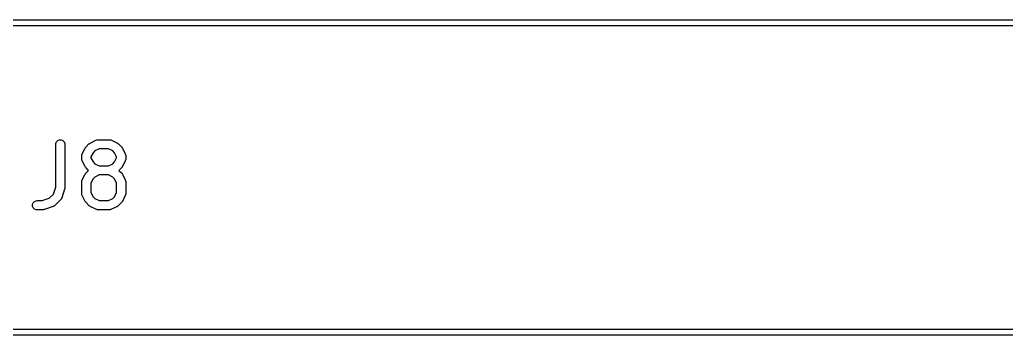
# Model space of a CAD drawing. Extents: x 1.56 to 6.49, y -4.6 to -1.37.
# Drawn here: x 3.374 to 4.012, y -4.231 to -4.027 of the extents above; entities that cross this region are included whole.
import ezdxf

# ---------------------------------------------------------------- set-up
doc = ezdxf.new("R2010")
doc.units = 0
doc.header["$MEASUREMENT"] = 0
doc.layers.add('BLACK', color=7, linetype='CONTINUOUS')

msp = doc.modelspace()

# ---------------------------------------------------------------- linework, layer by layer
at = {"layer": 'BLACK', "linetype": 'CONTINUOUS'}
for p, q in [((2.71339, -4.02677), (4.06339, -4.02677)), ((4.06257, -4.03071), (2.71535, -4.03071)), ((3.39731, -4.10728), (3.39737, -4.1067)), ((3.39737, -4.1067), (3.39781, -4.10564)), ((3.39781, -4.10564), (3.39862, -4.10482)), ((3.39862, -4.10482), (3.39969, -4.10438)), ((3.39969, -4.10438), (3.40084, -4.10438)), ((3.40084, -4.10438), (3.4019, -4.10482)), ((3.4019, -4.10482), (3.40272, -4.10564)), ((3.40272, -4.10564), (3.40316, -4.1067)), ((3.40316, -4.1067), (3.40322, -4.10728)), ((3.41692, -4.10894), (3.4188, -4.10706)), ((3.4188, -4.10706), (3.41902, -4.10688)), ((3.41902, -4.10688), (3.41907, -4.10682)), ((3.41907, -4.10682), (3.41916, -4.10676)), ((3.41916, -4.10676), (3.41924, -4.1067)), ((3.41924, -4.1067), (3.41932, -4.10667)), ((3.41932, -4.10667), (3.41956, -4.10651)), ((3.41956, -4.10651), (3.42331, -4.10464)), ((3.42331, -4.10464), (3.42385, -4.10443)), ((3.42385, -4.10443), (3.42396, -4.10442)), ((3.42396, -4.10442), (3.42406, -4.10438)), ((3.42406, -4.10438), (3.42463, -4.10432)), ((3.42463, -4.10432), (3.43213, -4.10432)), ((3.43213, -4.10432), (3.43271, -4.10438)), ((3.43271, -4.10438), (3.43281, -4.10442)), ((3.43281, -4.10442), (3.43291, -4.10443)), ((3.43291, -4.10443), (3.43345, -4.10464)), ((3.43345, -4.10464), (3.4372, -4.10651)), ((3.4372, -4.10651), (3.43745, -4.10667)), ((3.43745, -4.10667), (3.43752, -4.1067)), ((3.43752, -4.1067), (3.4376, -4.10676)), ((3.4376, -4.10676), (3.43769, -4.10682)), ((3.43769, -4.10682), (3.43774, -4.10688)), ((3.43774, -4.10688), (3.43797, -4.10706)), ((3.43797, -4.10706), (3.43985, -4.10894)), ((3.39731, -4.13492), (3.39731, -4.10728)), ((3.40322, -4.10728), (3.40322, -4.1354)), ((3.41429, -4.114), (3.41449, -4.11345)), ((3.41449, -4.11345), (3.41637, -4.10971)), ((3.41637, -4.10971), (3.41653, -4.10946)), ((3.41653, -4.10946), (3.41655, -4.10939)), ((3.41655, -4.10939), (3.41662, -4.1093)), ((3.41662, -4.1093), (3.41668, -4.10922)), ((3.41668, -4.10922), (3.41674, -4.10916)), ((3.41674, -4.10916), (3.41692, -4.10894)), ((3.42144, -4.11277), (3.42009, -4.11547)), ((3.42263, -4.11158), (3.42144, -4.11277)), ((3.42533, -4.11023), (3.42263, -4.11158)), ((3.43144, -4.11023), (3.42533, -4.11023)), ((3.43413, -4.11158), (3.43144, -4.11023)), ((3.43533, -4.11277), (3.43413, -4.11158)), ((3.43668, -4.11547), (3.43533, -4.11277)), ((3.43985, -4.10894), (3.44003, -4.10916)), ((3.44003, -4.10916), (3.44009, -4.10922)), ((3.44009, -4.10922), (3.44015, -4.1093)), ((3.44015, -4.1093), (3.44021, -4.10939)), ((3.44021, -4.10939), (3.44024, -4.10946)), ((3.44024, -4.10946), (3.4404, -4.10971)), ((3.4404, -4.10971), (3.44227, -4.11345)), ((3.44227, -4.11345), (3.44248, -4.114)), ((3.41418, -4.11478), (3.41424, -4.1142)), ((3.41418, -4.11665), (3.41418, -4.11478)), ((3.41424, -4.11723), (3.41418, -4.11665)), ((3.41424, -4.1142), (3.41428, -4.1141)), ((3.41428, -4.11732), (3.41424, -4.11723)), ((3.41428, -4.1141), (3.41429, -4.114)), ((3.41429, -4.11743), (3.41428, -4.11732)), ((3.41449, -4.11797), (3.41429, -4.11743)), ((3.41637, -4.12172), (3.41449, -4.11797)), ((3.42009, -4.11547), (3.42009, -4.11595)), ((3.42009, -4.11595), (3.42144, -4.11865)), ((3.42144, -4.11865), (3.42263, -4.11985)), ((3.42263, -4.11985), (3.42533, -4.1212)), ((3.43144, -4.1212), (3.43413, -4.11985)), ((3.43413, -4.11985), (3.43533, -4.11865)), ((3.43533, -4.11865), (3.43668, -4.11595)), ((3.43668, -4.11595), (3.43668, -4.11547)), ((3.44227, -4.11797), (3.4404, -4.12172)), ((3.44248, -4.11743), (3.44227, -4.11797)), ((3.44248, -4.114), (3.44249, -4.1141)), ((3.44249, -4.11732), (3.44248, -4.11743)), ((3.44249, -4.1141), (3.44253, -4.1142)), ((3.44253, -4.11723), (3.44249, -4.11732)), ((3.44253, -4.1142), (3.44259, -4.11478)), ((3.44259, -4.11665), (3.44253, -4.11723)), ((3.44259, -4.11478), (3.44259, -4.11665)), ((3.41653, -4.12197), (3.41637, -4.12172)), ((3.41637, -4.12658), (3.41653, -4.12633)), ((3.41655, -4.12204), (3.41653, -4.12197)), ((3.41653, -4.12633), (3.41655, -4.12626)), ((3.41662, -4.12212), (3.41655, -4.12204)), ((3.41655, -4.12626), (3.41662, -4.12618)), ((3.41668, -4.12221), (3.41662, -4.12212)), ((3.41662, -4.12618), (3.41668, -4.12609)), ((3.41674, -4.12226), (3.41668, -4.12221)), ((3.41668, -4.12609), (3.41674, -4.12604)), ((3.41692, -4.12249), (3.41674, -4.12226)), ((3.41674, -4.12604), (3.41692, -4.12581)), ((3.41858, -4.12415), (3.41692, -4.12249)), ((3.41692, -4.12581), (3.41858, -4.12415)), ((3.42533, -4.1212), (3.43144, -4.1212)), ((3.43985, -4.12249), (3.43818, -4.12415)), ((3.43818, -4.12415), (3.43985, -4.12581)), ((3.44003, -4.12226), (3.43985, -4.12249)), ((3.43985, -4.12581), (3.44003, -4.12604)), ((3.44009, -4.12221), (3.44003, -4.12226)), ((3.44003, -4.12604), (3.44009, -4.12609)), ((3.44015, -4.12212), (3.44009, -4.12221)), ((3.44009, -4.12609), (3.44015, -4.12618)), ((3.44021, -4.12204), (3.44015, -4.12212)), ((3.44015, -4.12618), (3.44021, -4.12626)), ((3.44024, -4.12197), (3.44021, -4.12204)), ((3.44021, -4.12626), (3.44024, -4.12633)), ((3.4404, -4.12172), (3.44024, -4.12197)), ((3.44024, -4.12633), (3.4404, -4.12658)), ((3.41418, -4.13165), (3.41424, -4.13107)), ((3.41418, -4.13915), (3.41418, -4.13165)), ((3.41424, -4.13107), (3.41428, -4.13097)), ((3.41428, -4.13097), (3.41429, -4.13087)), ((3.41429, -4.13087), (3.41449, -4.13033)), ((3.41449, -4.13033), (3.41637, -4.12658)), ((3.42144, -4.12965), (3.42009, -4.13235)), ((3.42009, -4.13235), (3.42009, -4.13845)), ((3.42263, -4.12845), (3.42144, -4.12965)), ((3.42533, -4.1271), (3.42263, -4.12845)), ((3.43144, -4.1271), (3.42533, -4.1271)), ((3.43413, -4.12845), (3.43144, -4.1271)), ((3.43533, -4.12965), (3.43413, -4.12845)), ((3.43668, -4.13235), (3.43533, -4.12965)), ((3.43668, -4.13845), (3.43668, -4.13235)), ((3.4404, -4.12658), (3.44227, -4.13033)), ((3.44227, -4.13033), (3.44248, -4.13087)), ((3.44248, -4.13087), (3.44249, -4.13097)), ((3.44249, -4.13097), (3.44253, -4.13107)), ((3.44253, -4.13107), (3.44259, -4.13165)), ((3.44259, -4.13165), (3.44259, -4.13915)), ((3.39581, -4.13943), (3.39731, -4.13492)), ((3.40306, -4.13633), (3.40119, -4.14196)), ((3.40313, -4.13605), (3.40306, -4.13633)), ((3.40316, -4.13597), (3.40313, -4.13605)), ((3.40317, -4.13587), (3.40316, -4.13597)), ((3.40319, -4.13577), (3.40317, -4.13587)), ((3.40322, -4.1354), (3.40319, -4.13569)), ((3.40319, -4.13569), (3.40319, -4.13577)), ((3.42009, -4.13845), (3.42144, -4.14115)), ((3.43533, -4.14115), (3.43668, -4.13845)), ((3.38237, -4.14607), (3.38281, -4.14501)), ((3.38281, -4.14501), (3.38362, -4.14419)), ((3.38362, -4.14419), (3.38469, -4.14375)), ((3.38469, -4.14375), (3.38526, -4.14369)), ((3.38526, -4.14369), (3.38853, -4.14369)), ((3.38853, -4.14369), (3.39304, -4.14219)), ((3.39304, -4.14219), (3.39581, -4.13943)), ((3.40048, -4.14311), (3.39673, -4.14686)), ((3.40084, -4.14266), (3.40048, -4.14311)), ((3.40088, -4.14256), (3.40084, -4.14266)), ((3.40095, -4.14248), (3.40088, -4.14256)), ((3.40119, -4.14196), (3.40095, -4.14248)), ((3.41424, -4.13972), (3.41418, -4.13915)), ((3.41428, -4.13982), (3.41424, -4.13972)), ((3.41429, -4.13993), (3.41428, -4.13982)), ((3.41449, -4.14047), (3.41429, -4.13993)), ((3.41637, -4.14422), (3.41449, -4.14047)), ((3.41653, -4.14447), (3.41637, -4.14422)), ((3.41655, -4.14454), (3.41653, -4.14447)), ((3.41662, -4.14462), (3.41655, -4.14454)), ((3.41668, -4.14471), (3.41662, -4.14462)), ((3.41674, -4.14476), (3.41668, -4.14471)), ((3.41692, -4.14498), (3.41674, -4.14476)), ((3.4188, -4.14686), (3.41692, -4.14498)), ((3.42144, -4.14115), (3.42263, -4.14234)), ((3.42263, -4.14234), (3.42533, -4.14369)), ((3.42533, -4.14369), (3.43144, -4.14369)), ((3.43144, -4.14369), (3.43413, -4.14234)), ((3.43413, -4.14234), (3.43533, -4.14115)), ((3.43985, -4.14498), (3.43797, -4.14686)), ((3.44003, -4.14476), (3.43985, -4.14498)), ((3.44009, -4.14471), (3.44003, -4.14476)), ((3.44015, -4.14462), (3.44009, -4.14471)), ((3.44021, -4.14454), (3.44015, -4.14462)), ((3.44024, -4.14447), (3.44021, -4.14454)), ((3.4404, -4.14422), (3.44024, -4.14447)), ((3.44227, -4.14047), (3.4404, -4.14422)), ((3.44248, -4.13993), (3.44227, -4.14047)), ((3.44249, -4.13982), (3.44248, -4.13993)), ((3.44253, -4.13972), (3.44249, -4.13982)), ((3.44259, -4.13915), (3.44253, -4.13972)), ((3.38237, -4.14722), (3.38237, -4.14607)), ((3.38281, -4.14829), (3.38237, -4.14722)), ((3.38362, -4.1491), (3.38281, -4.14829)), ((3.38469, -4.14954), (3.38362, -4.1491)), ((3.38526, -4.1496), (3.38469, -4.14954)), ((3.38901, -4.1496), (3.38526, -4.1496)), ((3.38931, -4.14957), (3.38901, -4.1496)), ((3.38938, -4.14958), (3.38931, -4.14957)), ((3.38949, -4.14955), (3.38938, -4.14958)), ((3.38959, -4.14954), (3.38949, -4.14955)), ((3.38966, -4.14951), (3.38959, -4.14954)), ((3.38995, -4.14945), (3.38966, -4.14951)), ((3.39557, -4.14757), (3.38995, -4.14945)), ((3.3961, -4.14734), (3.39557, -4.14757)), ((3.39618, -4.14727), (3.3961, -4.14734)), ((3.39628, -4.14723), (3.39618, -4.14727)), ((3.39673, -4.14686), (3.39628, -4.14723)), ((3.41902, -4.14705), (3.4188, -4.14686)), ((3.41907, -4.1471), (3.41902, -4.14705)), ((3.41916, -4.14716), (3.41907, -4.1471)), ((3.41924, -4.14723), (3.41916, -4.14716)), ((3.41932, -4.14726), (3.41924, -4.14723)), ((3.41956, -4.14741), (3.41932, -4.14726)), ((3.42331, -4.14929), (3.41956, -4.14741)), ((3.42385, -4.14949), (3.42331, -4.14929)), ((3.42396, -4.1495), (3.42385, -4.14949)), ((3.42406, -4.14954), (3.42396, -4.1495)), ((3.42463, -4.1496), (3.42406, -4.14954)), ((3.43213, -4.1496), (3.42463, -4.1496)), ((3.43271, -4.14954), (3.43213, -4.1496)), ((3.43281, -4.1495), (3.43271, -4.14954)), ((3.43291, -4.14949), (3.43281, -4.1495)), ((3.43345, -4.14929), (3.43291, -4.14949)), ((3.4372, -4.14741), (3.43345, -4.14929)), ((3.43745, -4.14726), (3.4372, -4.14741)), ((3.43752, -4.14723), (3.43745, -4.14726)), ((3.4376, -4.14716), (3.43752, -4.14723)), ((3.43769, -4.1471), (3.4376, -4.14716)), ((3.43774, -4.14705), (3.43769, -4.1471)), ((3.43797, -4.14686), (3.43774, -4.14705)), ((2.71535, -4.22677), (4.11142, -4.22677)), ((4.11339, -4.23071), (2.71339, -4.23071))]:
    msp.add_line(p, q, dxfattribs=at)

doc.saveas('drawing.dxf')
